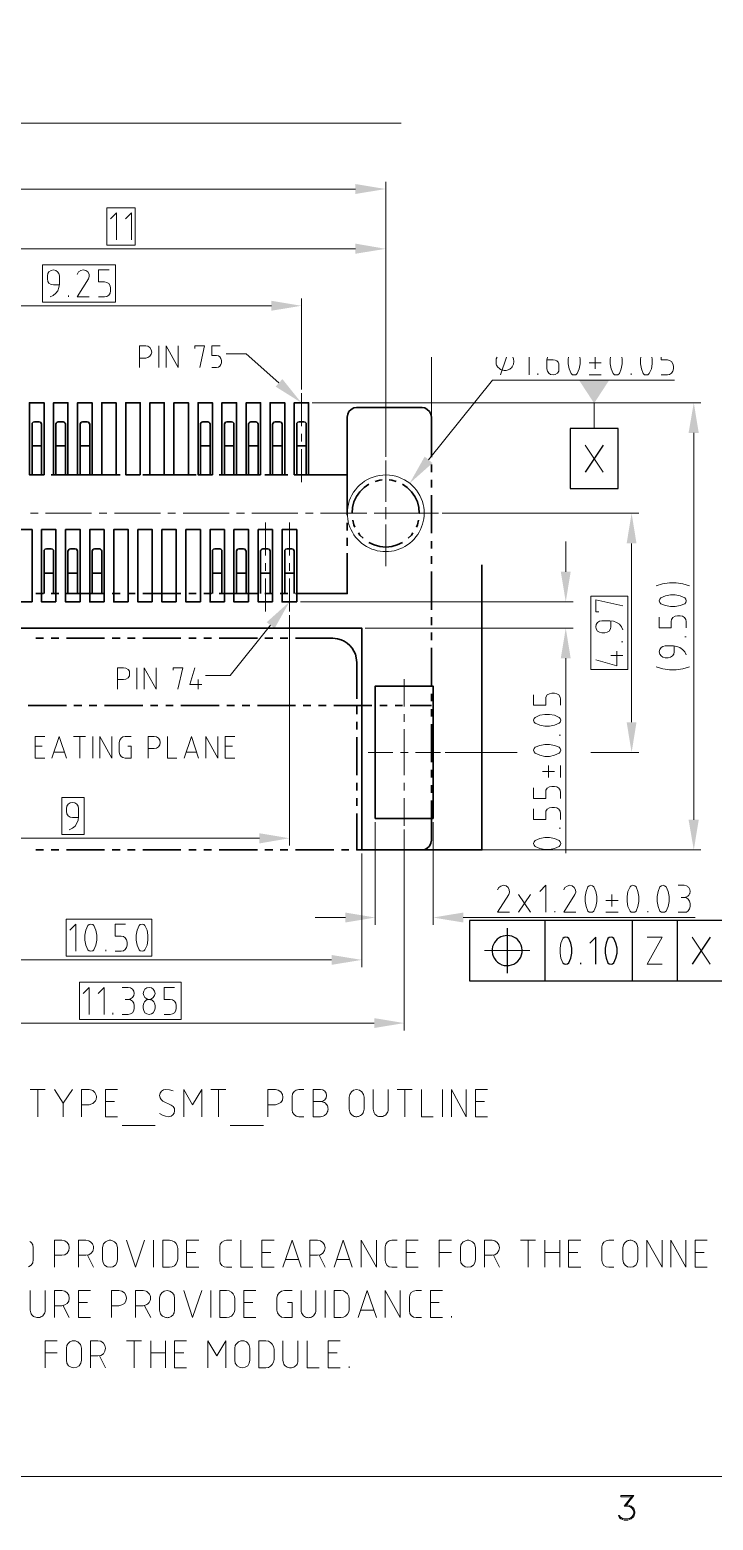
# Model space of a CAD drawing. Header units: inches. Extents: x 0 to 139, y 0 to 117.
# Drawn here: x 27.34 to 41.54, y 0.84 to 31.83 of the extents above; entities that cross this region are included whole.
import ezdxf

# ---------------------------------------------------------------- set-up
doc = ezdxf.new("R2010")
doc.units = ezdxf.units.IN
doc.header["$MEASUREMENT"] = 0
for name, color, linetype, lineweight in [('Color-7-Line_Weight-20', 7, 'Continuous', 20), ('Color-7-Line_Weight-25', 7, 'Continuous', 25), ('Color-7-Line_Weight-30', 7, 'Continuous', 30)]:
    doc.layers.add(name, color=color, linetype=linetype, lineweight=lineweight)

msp = doc.modelspace()

# ---------------------------------------------------------------- hatches: boundary and pattern name
at = {"layer": 'Color-7-Line_Weight-20'}
for points in [[(34.106, 28.624), (34.106, 28.418), (34.733, 28.521)], [(34.106, 27.385), (34.106, 27.175), (34.733, 27.277)], [(32.36, 26.196), (32.36, 25.99), (32.981, 26.093)], [(32.587, 24.568), (32.981, 24.076), (32.446, 24.412)], [(39.378, 24.547), (39.064, 24.066), (38.75, 24.547)], [(41.027, 23.449), (41.238, 23.449), (41.135, 24.076)], [(35.544, 22.957), (35.706, 22.822), (35.231, 22.4)], [(39.74, 21.151), (39.945, 21.151), (39.843, 21.779)], [(38.372, 20.562), (38.577, 20.562), (38.475, 19.935)], [(32.262, 19.513), (32.733, 19.935), (32.425, 19.383)], [(38.372, 18.762), (38.577, 18.762), (38.475, 19.389)], [(39.74, 17.432), (39.945, 17.432), (39.843, 16.804)], [(41.027, 15.404), (41.238, 15.404), (41.135, 14.777)], [(32.111, 15.123), (32.111, 14.912), (32.733, 15.02)], [(33.895, 13.474), (33.895, 13.268), (34.517, 13.371)], [(36.344, 13.474), (36.344, 13.268), (35.717, 13.371)], [(33.609, 12.592), (33.609, 12.387), (34.236, 12.49)], [(34.495, 11.279), (34.495, 11.073), (35.117, 11.176)]]:
    msp.add_hatch(color=256, dxfattribs=at).paths.add_polyline_path(points)

# ---------------------------------------------------------------- linework, layer by layer
at = {"layer": 'Color-7-Line_Weight-20', "linetype": 'Continuous'}
for p, q in [((12.409, 29.889), (35.058, 29.889)), ((13.36, 28.521), (34.106, 28.521)), ((24.358, 27.277), (34.106, 27.277)), ((24.358, 26.093), (32.36, 26.093)), ((28.142, 26.277), (28.142, 26.309)), ((32.981, 24.352), (32.981, 26.245)), ((30.019, 24.806), (30.019, 25.261)), ((35.685, 23.649), (35.685, 25.022)), ((37.118, 24.655), (37.241, 25.022)), ((37.712, 24.655), (37.712, 25.022)), ((38.961, 24.904), (39.21, 24.904)), ((39.086, 24.779), (39.086, 25.022)), ((37.896, 24.655), (37.896, 24.687)), ((38.961, 24.655), (39.21, 24.655)), ((39.837, 24.655), (39.837, 24.687)), ((32.981, 24.276), (32.981, 23.59)), ((33.209, 24.076), (41.281, 24.076)), ((39.064, 24.066), (39.064, 23.541)), ((32.981, 23.433), (32.981, 23.271)), ((41.135, 15.404), (41.135, 23.449)), ((32.981, 23.114), (32.981, 22.427)), ((38.875, 23.195), (39.253, 22.633)), ((34.733, 22.876), (34.733, 22.016)), ((27.353, 21.779), (27.51, 21.779)), ((27.667, 21.779), (28.624, 21.779)), ((28.78, 21.779), (28.937, 21.779)), ((29.099, 21.779), (30.051, 21.779)), ((30.208, 21.779), (30.365, 21.779)), ((30.527, 21.779), (31.478, 21.779)), ((31.635, 21.779), (31.797, 21.779)), ((31.954, 21.779), (32.906, 21.779)), ((33.068, 21.779), (33.225, 21.779)), ((33.382, 21.779), (34.339, 21.779)), ((34.495, 21.779), (34.652, 21.779)), ((34.609, 21.779), (34.858, 21.779)), ((34.733, 21.654), (34.733, 21.903)), ((34.733, 21.854), (34.733, 21.697)), ((34.814, 21.779), (35.831, 21.779)), ((35.907, 21.779), (39.994, 21.779)), ((32.235, 21.589), (32.235, 20.897)), ((32.733, 21.589), (32.733, 20.897)), ((34.733, 21.541), (34.733, 20.676)), ((38.475, 20.562), (38.475, 21.189)), ((39.843, 21.151), (39.843, 17.432)), ((32.235, 20.74), (32.235, 20.584)), ((32.733, 20.74), (32.733, 20.584)), ((32.235, 20.421), (32.235, 19.735)), ((32.733, 20.421), (32.733, 19.735)), ((32.96, 19.935), (38.626, 19.935)), ((32.733, 19.659), (32.733, 14.869)), ((34.306, 19.389), (38.626, 19.389)), ((39.664, 19.102), (39.632, 19.102)), ((40.978, 19.21), (40.946, 19.21)), ((38.475, 18.762), (38.475, 14.712)), ((39.41, 18.821), (39.664, 18.821)), ((29.564, 18.118), (29.564, 18.567)), ((30.84, 18.318), (30.84, 18.118)), ((35.117, 18.329), (35.117, 17.761)), ((35.117, 17.599), (35.117, 17.442)), ((28.25, 17.134), (28.499, 17.134)), ((28.375, 16.685), (28.375, 17.134)), ((28.645, 16.685), (28.645, 17.134)), ((35.117, 17.286), (35.117, 16.329)), ((38.367, 17.161), (38.34, 17.161)), ((27.596, 16.934), (27.45, 16.934)), ((28.056, 16.81), (27.84, 16.81)), ((30.802, 16.81), (30.592, 16.81)), ((31.549, 16.934), (31.397, 16.934)), ((34.371, 16.804), (34.879, 16.804)), ((35.041, 16.804), (35.198, 16.804)), ((35.355, 16.804), (35.869, 16.804)), ((35.966, 16.804), (37.464, 16.804)), ((38.994, 16.804), (39.994, 16.804)), ((38.118, 16.285), (38.118, 16.534)), ((38.367, 16.285), (38.367, 16.534)), ((35.117, 16.172), (35.117, 16.015)), ((38.242, 16.41), (37.994, 16.41)), ((35.117, 15.853), (35.117, 15.28)), ((34.517, 15.355), (34.517, 13.22)), ((35.117, 15.204), (35.117, 11.024)), ((35.717, 15.355), (35.717, 13.22)), ((38.367, 15.226), (38.34, 15.226)), ((24.358, 15.02), (32.111, 15.02)), ((34.236, 14.701), (34.236, 12.338)), ((35.56, 14.777), (41.281, 14.777)), ((37.496, 13.479), (37.745, 13.852)), ((37.496, 13.852), (37.745, 13.479)), ((39.307, 13.728), (39.562, 13.728)), ((39.432, 13.603), (39.432, 13.852)), ((33.895, 13.371), (33.268, 13.371)), ((36.344, 13.371), (41.162, 13.371)), ((38.248, 13.479), (38.248, 13.506)), ((39.307, 13.479), (39.562, 13.479)), ((40.183, 13.479), (40.183, 13.506)), ((41.102, 12.965), (41.476, 12.403)), ((24.358, 12.49), (33.609, 12.49)), ((28.921, 12.668), (28.921, 12.701)), ((36.788, 12.684), (37.729, 12.684)), ((24.358, 11.176), (34.495, 11.176)), ((29.067, 11.354), (29.067, 11.387)), ((27.348, 9.792), (27.661, 9.792)), ((27.504, 9.229), (27.504, 9.792)), ((28.034, 9.511), (28.223, 9.792)), ((31.1, 9.792), (31.413, 9.792)), ((31.257, 9.229), (31.257, 9.792)), ((34.971, 9.792), (35.285, 9.792)), ((35.128, 9.229), (35.128, 9.792)), ((35.912, 9.229), (35.912, 9.792)), ((29.099, 9.543), (28.91, 9.543)), ((36.788, 9.543), (36.599, 9.543)), ((29.256, 9.046), (29.943, 9.046)), ((31.505, 9.046), (32.192, 9.046)), ((29.91, 6.099), (29.91, 6.661)), ((37.534, 6.661), (37.848, 6.661)), ((37.691, 6.099), (37.691, 6.661)), ((38.037, 6.099), (38.037, 6.661)), ((38.35, 6.661), (38.35, 6.099)), ((28.537, 6.348), (28.661, 6.099)), ((30.786, 6.407), (30.597, 6.407)), ((32.349, 6.407), (32.16, 6.407)), ((32.917, 6.256), (32.652, 6.256)), ((33.349, 6.348), (33.473, 6.099)), ((33.982, 6.256), (33.717, 6.256)), ((35.35, 6.407), (35.16, 6.407)), ((35.847, 6.407), (36.101, 6.407)), ((36.972, 6.348), (37.096, 6.099)), ((38.037, 6.407), (38.35, 6.407)), ((38.723, 6.407), (38.534, 6.407)), ((41.351, 6.407), (41.162, 6.407)), ((31.1, 5.05), (31.1, 5.612)), ((33.473, 5.05), (33.473, 5.612)), ((28.034, 5.299), (28.159, 5.05)), ((28.537, 5.364), (28.348, 5.364)), ((29.721, 5.299), (29.851, 5.05)), ((31.976, 5.364), (31.787, 5.364)), ((35.847, 5.364), (35.663, 5.364)), ((34.479, 5.207), (34.214, 5.207)), ((36.101, 5.05), (36.101, 5.082)), ((29.348, 4.569), (29.662, 4.569)), ((29.505, 4.006), (29.505, 4.569)), ((29.851, 4.006), (29.851, 4.569)), ((30.159, 4.569), (30.159, 4.006)), ((27.661, 4.32), (27.91, 4.32)), ((28.786, 4.255), (28.91, 4.006)), ((29.851, 4.32), (30.159, 4.32)), ((30.538, 4.32), (30.348, 4.32)), ((33.722, 4.32), (33.538, 4.32)), ((33.976, 4.006), (33.976, 4.033)), ((39.67, 0.865), (39.594, 0.914))]:
    msp.add_line(p, q, dxfattribs=at)
for points in [[(1.622, 1.746), (103.124, 1.746), (103.124, 72.5), (1.622, 72.5)], [(28.937, 27.353), (29.526, 27.353), (29.526, 28.132), (28.937, 28.132)], [(27.602, 26.169), (29.116, 26.169), (29.116, 26.942), (27.602, 26.942)], [(38.994, 18.529), (39.767, 18.529), (39.767, 20.054), (38.994, 20.054)], [(40.416, 19.956), (40.427, 19.924), (40.448, 19.897), (40.546, 19.859), (40.648, 19.838), (40.751, 19.838), (40.854, 19.859), (40.946, 19.897), (40.973, 19.924), (40.978, 19.956), (40.973, 19.994), (40.946, 20.021), (40.854, 20.059), (40.751, 20.081), (40.648, 20.081), (40.546, 20.059), (40.448, 20.021), (40.427, 19.994)], [(37.804, 17.475), (37.815, 17.437), (37.837, 17.41), (37.934, 17.372), (38.037, 17.35), (38.14, 17.35), (38.242, 17.372), (38.34, 17.41), (38.361, 17.437), (38.372, 17.475), (38.361, 17.507), (38.34, 17.534), (38.242, 17.577), (38.14, 17.594), (38.037, 17.594), (37.934, 17.577), (37.837, 17.534), (37.815, 17.507)], [(37.804, 16.848), (37.815, 16.815), (37.837, 16.788), (37.934, 16.745), (38.037, 16.723), (38.14, 16.723), (38.242, 16.745), (38.34, 16.788), (38.361, 16.815), (38.372, 16.848), (38.361, 16.885), (38.34, 16.912), (38.242, 16.95), (38.14, 16.972), (38.037, 16.972), (37.934, 16.95), (37.837, 16.912), (37.815, 16.885)], [(28.002, 15.096), (28.467, 15.096), (28.467, 15.869), (28.002, 15.869)], [(37.804, 14.912), (37.815, 14.874), (37.837, 14.847), (37.934, 14.809), (38.037, 14.788), (38.14, 14.788), (38.242, 14.809), (38.34, 14.847), (38.361, 14.874), (38.372, 14.912), (38.361, 14.944), (38.34, 14.971), (38.242, 15.015), (38.14, 15.036), (38.037, 15.036), (37.934, 15.015), (37.837, 14.971), (37.815, 14.944)], [(38.875, 13.809), (38.875, 13.706), (38.896, 13.603), (38.934, 13.506), (38.961, 13.485), (38.999, 13.479), (39.032, 13.485), (39.059, 13.506), (39.102, 13.603), (39.118, 13.706), (39.118, 13.809), (39.102, 13.912), (39.059, 14.009), (39.032, 14.031), (38.999, 14.041), (38.961, 14.031), (38.934, 14.009), (38.896, 13.912)], [(39.751, 13.809), (39.751, 13.706), (39.767, 13.603), (39.81, 13.506), (39.837, 13.485), (39.87, 13.479), (39.908, 13.485), (39.935, 13.506), (39.972, 13.603), (39.994, 13.706), (39.994, 13.809), (39.972, 13.912), (39.935, 14.009), (39.908, 14.031), (39.87, 14.041), (39.837, 14.031), (39.81, 14.009), (39.767, 13.912)], [(40.373, 13.809), (40.373, 13.706), (40.394, 13.603), (40.432, 13.506), (40.464, 13.485), (40.497, 13.479), (40.529, 13.485), (40.562, 13.506), (40.6, 13.603), (40.621, 13.706), (40.621, 13.809), (40.6, 13.912), (40.562, 14.009), (40.529, 14.031), (40.497, 14.041), (40.464, 14.031), (40.432, 14.009), (40.394, 13.912)], [(28.094, 12.565), (29.873, 12.565), (29.873, 13.339), (28.094, 13.339)], [(28.483, 13.003), (28.483, 12.901), (28.505, 12.798), (28.548, 12.701), (28.575, 12.679), (28.607, 12.668), (28.645, 12.679), (28.672, 12.701), (28.71, 12.798), (28.732, 12.901), (28.732, 13.003), (28.71, 13.106), (28.672, 13.203), (28.645, 13.225), (28.607, 13.236), (28.575, 13.225), (28.548, 13.203), (28.505, 13.106)], [(29.548, 13.003), (29.548, 12.901), (29.57, 12.798), (29.608, 12.701), (29.635, 12.679), (29.672, 12.668), (29.705, 12.679), (29.732, 12.701), (29.775, 12.798), (29.791, 12.901), (29.791, 13.003), (29.775, 13.106), (29.732, 13.203), (29.705, 13.225), (29.672, 13.236), (29.635, 13.225), (29.608, 13.203), (29.57, 13.106)], [(28.369, 11.252), (30.483, 11.252), (30.483, 12.025), (28.369, 12.025)], [(29.694, 11.544), (29.694, 11.484), (29.705, 11.435), (29.732, 11.392), (29.77, 11.365), (29.818, 11.354), (29.867, 11.365), (29.905, 11.392), (29.932, 11.435), (29.943, 11.484), (29.943, 11.544), (29.932, 11.592), (29.924, 11.607), (29.914, 11.619), (29.904, 11.631), (29.893, 11.641), (29.882, 11.649), (29.87, 11.656), (29.857, 11.661), (29.845, 11.665), (29.832, 11.667), (29.818, 11.668), (29.867, 11.679), (29.905, 11.706), (29.932, 11.749), (29.943, 11.792), (29.932, 11.841), (29.905, 11.884), (29.867, 11.911), (29.818, 11.917), (29.77, 11.911), (29.732, 11.884), (29.705, 11.841), (29.694, 11.792), (29.705, 11.749), (29.732, 11.706), (29.77, 11.679), (29.818, 11.668), (29.805, 11.667), (29.792, 11.665), (29.78, 11.661), (29.767, 11.656), (29.755, 11.649), (29.744, 11.641), (29.733, 11.631), (29.723, 11.619), (29.713, 11.607), (29.705, 11.592)], [(33.976, 9.635), (33.987, 9.694), (34.02, 9.748), (34.068, 9.781), (34.128, 9.792), (34.187, 9.781), (34.241, 9.748), (34.274, 9.694), (34.284, 9.635), (34.284, 9.386), (34.274, 9.327), (34.264, 9.309), (34.253, 9.292), (34.241, 9.278), (34.228, 9.265), (34.213, 9.254), (34.198, 9.245), (34.182, 9.238), (34.165, 9.233), (34.149, 9.23), (34.132, 9.229), (34.114, 9.229), (34.098, 9.232), (34.081, 9.236), (34.065, 9.243), (34.049, 9.252), (34.035, 9.262), (34.021, 9.275), (34.008, 9.29), (33.997, 9.307), (33.987, 9.327), (33.976, 9.386)], [(28.851, 6.504), (28.861, 6.564), (28.871, 6.582), (28.883, 6.598), (28.895, 6.613), (28.909, 6.625), (28.923, 6.636), (28.939, 6.644), (28.954, 6.651), (28.971, 6.656), (28.988, 6.659), (29.005, 6.66), (29.022, 6.659), (29.038, 6.656), (29.055, 6.651), (29.071, 6.644), (29.086, 6.636), (29.101, 6.625), (29.114, 6.613), (29.127, 6.598), (29.138, 6.582), (29.148, 6.564), (29.159, 6.504), (29.159, 6.256), (29.148, 6.191), (29.116, 6.142), (29.067, 6.11), (29.007, 6.099), (28.943, 6.11), (28.894, 6.142), (28.861, 6.191), (28.851, 6.256)], [(30.1, 6.099), (30.24, 6.099), (30.294, 6.104), (30.343, 6.131), (30.381, 6.169), (30.402, 6.218), (30.413, 6.266), (30.413, 6.488), (30.402, 6.542), (30.381, 6.591), (30.343, 6.629), (30.294, 6.65), (30.24, 6.661), (30.1, 6.661)], [(36.285, 6.504), (36.296, 6.564), (36.307, 6.582), (36.319, 6.598), (36.332, 6.612), (36.346, 6.624), (36.361, 6.635), (36.377, 6.643), (36.393, 6.65), (36.41, 6.655), (36.426, 6.658), (36.443, 6.659), (36.46, 6.658), (36.477, 6.655), (36.493, 6.651), (36.509, 6.644), (36.524, 6.636), (36.539, 6.625), (36.553, 6.613), (36.566, 6.598), (36.577, 6.582), (36.588, 6.564), (36.599, 6.504), (36.599, 6.256), (36.588, 6.191), (36.555, 6.142), (36.501, 6.11), (36.442, 6.099), (36.382, 6.11), (36.334, 6.142), (36.296, 6.191), (36.285, 6.256)], [(39.659, 6.504), (39.675, 6.564), (39.685, 6.583), (39.697, 6.599), (39.709, 6.614), (39.723, 6.626), (39.738, 6.637), (39.753, 6.645), (39.769, 6.652), (39.786, 6.656), (39.803, 6.658), (39.82, 6.659), (39.837, 6.658), (39.854, 6.654), (39.87, 6.649), (39.886, 6.642), (39.901, 6.634), (39.916, 6.623), (39.929, 6.611), (39.941, 6.597), (39.952, 6.581), (39.962, 6.564), (39.972, 6.504), (39.972, 6.256), (39.962, 6.191), (39.929, 6.142), (39.875, 6.11), (39.816, 6.099), (39.756, 6.11), (39.707, 6.142), (39.675, 6.191), (39.659, 6.256)], [(30.035, 5.455), (30.046, 5.515), (30.083, 5.569), (30.132, 5.601), (30.192, 5.612), (30.251, 5.601), (30.305, 5.569), (30.338, 5.515), (30.348, 5.455), (30.348, 5.207), (30.338, 5.147), (30.327, 5.129), (30.316, 5.112), (30.304, 5.098), (30.29, 5.085), (30.276, 5.074), (30.261, 5.065), (30.245, 5.058), (30.229, 5.053), (30.212, 5.05), (30.195, 5.049), (30.179, 5.05), (30.162, 5.053), (30.145, 5.057), (30.129, 5.064), (30.113, 5.073), (30.098, 5.084), (30.083, 5.097), (30.07, 5.111), (30.057, 5.128), (30.046, 5.147), (30.035, 5.207)], [(31.284, 5.05), (31.424, 5.05), (31.478, 5.061), (31.527, 5.082), (31.565, 5.12), (31.592, 5.169), (31.597, 5.223), (31.597, 5.439), (31.592, 5.493), (31.565, 5.542), (31.527, 5.58), (31.478, 5.607), (31.424, 5.612), (31.284, 5.612)], [(33.663, 5.05), (33.803, 5.05), (33.857, 5.061), (33.901, 5.082), (33.938, 5.12), (33.965, 5.169), (33.976, 5.223), (33.976, 5.439), (33.965, 5.493), (33.938, 5.542), (33.901, 5.58), (33.857, 5.607), (33.803, 5.612), (33.663, 5.612)], [(28.099, 4.412), (28.11, 4.471), (28.12, 4.49), (28.131, 4.506), (28.144, 4.521), (28.157, 4.534), (28.172, 4.545), (28.187, 4.553), (28.203, 4.56), (28.219, 4.566), (28.235, 4.569), (28.252, 4.57), (28.269, 4.569), (28.286, 4.566), (28.302, 4.561), (28.318, 4.555), (28.334, 4.546), (28.349, 4.535), (28.364, 4.522), (28.378, 4.507), (28.39, 4.49), (28.402, 4.471), (28.413, 4.412), (28.413, 4.163), (28.402, 4.104), (28.364, 4.05), (28.315, 4.017), (28.256, 4.006), (28.196, 4.017), (28.142, 4.05), (28.11, 4.104), (28.099, 4.163)], [(31.597, 4.412), (31.608, 4.471), (31.62, 4.49), (31.632, 4.507), (31.646, 4.522), (31.661, 4.535), (31.676, 4.546), (31.692, 4.555), (31.708, 4.561), (31.724, 4.566), (31.741, 4.569), (31.758, 4.57), (31.775, 4.569), (31.791, 4.566), (31.807, 4.56), (31.823, 4.553), (31.838, 4.545), (31.853, 4.534), (31.866, 4.521), (31.879, 4.506), (31.89, 4.49), (31.9, 4.471), (31.911, 4.412), (31.911, 4.163), (31.9, 4.104), (31.868, 4.05), (31.814, 4.017), (31.754, 4.006), (31.695, 4.017), (31.646, 4.05), (31.608, 4.104), (31.597, 4.163)], [(32.1, 4.006), (32.241, 4.006), (32.295, 4.012), (32.338, 4.039), (32.376, 4.077), (32.403, 4.125), (32.414, 4.179), (32.414, 4.396), (32.403, 4.45), (32.376, 4.498), (32.338, 4.536), (32.295, 4.558), (32.241, 4.569), (32.1, 4.569)]]:
    msp.add_lwpolyline(points, close=True, dxfattribs=at)
for points in [[(34.733, 27.429), (34.733, 22.952), (34.733, 28.672)], [(29.137, 27.461), (29.137, 28.023), (29.013, 27.899)], [(29.451, 27.461), (29.451, 28.023), (29.326, 27.899)], [(27.764, 26.277), (27.823, 26.304), (27.877, 26.353), (27.921, 26.407), (27.942, 26.472), (27.953, 26.542), (27.953, 26.715), (27.942, 26.764), (27.915, 26.801), (27.877, 26.829), (27.829, 26.839), (27.78, 26.829), (27.737, 26.801), (27.71, 26.764), (27.704, 26.715), (27.704, 26.65), (27.71, 26.601), (27.737, 26.564), (27.78, 26.537), (27.829, 26.526), (27.953, 26.526)], [(28.575, 26.277), (28.326, 26.277), (28.559, 26.65), (28.575, 26.699), (28.569, 26.747), (28.548, 26.796), (28.505, 26.829), (28.451, 26.839), (28.396, 26.829), (28.353, 26.796), (28.326, 26.742)], [(28.986, 26.839), (28.764, 26.839), (28.764, 26.591), (28.888, 26.591), (28.937, 26.58), (28.98, 26.553), (29.007, 26.51), (29.013, 26.461), (29.013, 26.401), (29.007, 26.353), (28.98, 26.315), (28.937, 26.288), (28.888, 26.277), (28.764, 26.277)], [(29.618, 24.806), (29.618, 25.261), (29.748, 25.261), (29.791, 25.25), (29.835, 25.223), (29.862, 25.179), (29.873, 25.131), (29.862, 25.088), (29.835, 25.044), (29.791, 25.017), (29.748, 25.006), (29.618, 25.006)], [(30.419, 25.261), (30.419, 24.806), (30.17, 25.261), (30.17, 24.806)], [(30.873, 24.806), (30.97, 25.261), (30.77, 25.261), (30.77, 25.206)], [(31.295, 25.261), (31.121, 25.261), (31.121, 25.06), (31.219, 25.06), (31.257, 25.05), (31.289, 25.028), (31.311, 24.996), (31.322, 24.958), (31.322, 24.909), (31.311, 24.871), (31.289, 24.839), (31.257, 24.817), (31.219, 24.806), (31.121, 24.806)], [(32.516, 24.493), (31.835, 25.093), (31.419, 25.093)], [(37.047, 25.022), (37.031, 24.99), (37.026, 24.936), (37.031, 24.877), (37.039, 24.857), (37.049, 24.839), (37.06, 24.822), (37.073, 24.807), (37.088, 24.793), (37.104, 24.781), (37.121, 24.771), (37.139, 24.763), (37.158, 24.756), (37.177, 24.752), (37.197, 24.749), (37.217, 24.748), (37.237, 24.75), (37.257, 24.753), (37.276, 24.759), (37.295, 24.767), (37.313, 24.777), (37.33, 24.79), (37.346, 24.805), (37.361, 24.823), (37.388, 24.877), (37.399, 24.936), (37.388, 24.99), (37.372, 25.022)], [(38.085, 24.969), (38.21, 24.969), (38.253, 24.963), (38.291, 24.947), (38.318, 24.92), (38.334, 24.882), (38.334, 24.779), (38.329, 24.731), (38.302, 24.693), (38.258, 24.666), (38.21, 24.655), (38.161, 24.666), (38.123, 24.693), (38.096, 24.731), (38.085, 24.779), (38.085, 24.969), (38.097, 25.022)], [(38.764, 25.022), (38.772, 24.985), (38.772, 24.882), (38.75, 24.779), (38.713, 24.687), (38.686, 24.66), (38.648, 24.655), (38.615, 24.66), (38.588, 24.687), (38.545, 24.779), (38.523, 24.882), (38.523, 24.985), (38.531, 25.022)], [(39.64, 25.022), (39.648, 24.985), (39.648, 24.882), (39.626, 24.779), (39.589, 24.687), (39.556, 24.66), (39.524, 24.655), (39.491, 24.66), (39.459, 24.687), (39.421, 24.779), (39.399, 24.882), (39.399, 24.985), (39.407, 25.022)], [(40.264, 25.022), (40.27, 24.985), (40.27, 24.882), (40.254, 24.779), (40.21, 24.687), (40.183, 24.66), (40.151, 24.655), (40.113, 24.66), (40.086, 24.687), (40.048, 24.779), (40.026, 24.882), (40.026, 24.985), (40.034, 25.022)], [(40.459, 25.022), (40.459, 24.969), (40.589, 24.969), (40.632, 24.958), (40.675, 24.931), (40.702, 24.887), (40.713, 24.839), (40.713, 24.779), (40.702, 24.731), (40.675, 24.693), (40.632, 24.666), (40.589, 24.655), (40.459, 24.655)], [(40.735, 24.547), (36.95, 24.547), (35.625, 22.892)], [(41.043, 20.27), (40.908, 20.313), (40.767, 20.33), (40.627, 20.33), (40.486, 20.313), (40.356, 20.27)], [(39.161, 19.729), (39.097, 19.729), (39.097, 19.978), (39.664, 19.854)], [(39.664, 19.351), (39.632, 19.416), (39.589, 19.47), (39.529, 19.508), (39.464, 19.535), (39.394, 19.54), (39.226, 19.54), (39.178, 19.535), (39.134, 19.508), (39.107, 19.464), (39.097, 19.416), (39.107, 19.373), (39.134, 19.329), (39.178, 19.302), (39.226, 19.291), (39.286, 19.291), (39.334, 19.302), (39.378, 19.329), (39.405, 19.373), (39.41, 19.416), (39.41, 19.54)], [(40.978, 19.394), (40.978, 19.524), (40.967, 19.567), (40.94, 19.61), (40.902, 19.637), (40.854, 19.648), (40.794, 19.648), (40.746, 19.637), (40.702, 19.61), (40.675, 19.567), (40.664, 19.524), (40.664, 19.394), (40.416, 19.394), (40.416, 19.616)], [(32.343, 19.448), (31.505, 18.405), (30.992, 18.405)], [(39.534, 18.913), (39.534, 18.605), (39.102, 18.729)], [(40.978, 18.832), (40.951, 18.897), (40.902, 18.945), (40.848, 18.989), (40.783, 19.01), (40.713, 19.021), (40.54, 19.021), (40.491, 19.01), (40.454, 18.983), (40.427, 18.945), (40.416, 18.897), (40.427, 18.848), (40.454, 18.81), (40.491, 18.783), (40.54, 18.772), (40.605, 18.772), (40.654, 18.783), (40.692, 18.81), (40.719, 18.848), (40.729, 18.897), (40.729, 19.021)], [(29.164, 18.118), (29.164, 18.567), (29.289, 18.567), (29.337, 18.556), (29.381, 18.529), (29.408, 18.491), (29.413, 18.443), (29.408, 18.394), (29.381, 18.356), (29.337, 18.329), (29.289, 18.318), (29.164, 18.318)], [(29.964, 18.567), (29.964, 18.118), (29.716, 18.567), (29.716, 18.118)], [(30.413, 18.118), (30.516, 18.567), (30.316, 18.567), (30.316, 18.518)], [(30.916, 18.215), (30.667, 18.215), (30.765, 18.567)], [(41.043, 18.583), (40.908, 18.54), (40.767, 18.524), (40.627, 18.524), (40.491, 18.54), (40.356, 18.583)], [(38.367, 17.788), (38.367, 17.913), (38.361, 17.956), (38.334, 17.999), (38.291, 18.026), (38.242, 18.037), (38.183, 18.037), (38.134, 18.026), (38.091, 17.999), (38.064, 17.956), (38.058, 17.913), (38.058, 17.788), (37.804, 17.788), (37.804, 18.005)], [(27.65, 17.134), (27.45, 17.134), (27.45, 16.685), (27.65, 16.685)], [(28.099, 16.685), (27.948, 17.134), (27.796, 16.685)], [(29.045, 17.134), (29.045, 16.685), (28.797, 17.134), (28.797, 16.685)], [(29.375, 16.934), (29.445, 16.934), (29.445, 16.685), (29.321, 16.685), (29.272, 16.696), (29.235, 16.723), (29.207, 16.761), (29.197, 16.81), (29.197, 17.01), (29.207, 17.058), (29.235, 17.102), (29.272, 17.129), (29.321, 17.134), (29.445, 17.134)], [(29.797, 16.685), (29.797, 17.134), (29.921, 17.134), (29.97, 17.129), (30.013, 17.102), (30.04, 17.058), (30.046, 17.01), (30.04, 16.961), (30.013, 16.923), (29.97, 16.896), (29.921, 16.885), (29.797, 16.885)], [(30.397, 16.685), (30.197, 16.685), (30.197, 17.134)], [(30.846, 16.685), (30.7, 17.134), (30.548, 16.685)], [(31.246, 17.134), (31.246, 16.685), (30.997, 17.134), (30.997, 16.685)], [(31.597, 17.134), (31.397, 17.134), (31.397, 16.685), (31.597, 16.685)], [(38.367, 15.847), (38.367, 15.972), (38.361, 16.02), (38.334, 16.064), (38.291, 16.091), (38.242, 16.096), (38.183, 16.096), (38.134, 16.091), (38.091, 16.064), (38.064, 16.02), (38.058, 15.972), (38.058, 15.847), (37.804, 15.847), (37.804, 16.069)], [(28.159, 15.198), (28.223, 15.231), (28.278, 15.274), (28.315, 15.334), (28.342, 15.399), (28.353, 15.463), (28.353, 15.636), (28.342, 15.685), (28.315, 15.728), (28.272, 15.755), (28.223, 15.761), (28.18, 15.755), (28.137, 15.728), (28.11, 15.685), (28.099, 15.636), (28.099, 15.577), (28.11, 15.528), (28.137, 15.485), (28.18, 15.458), (28.223, 15.453), (28.353, 15.453)], [(38.367, 15.409), (38.367, 15.534), (38.361, 15.582), (38.334, 15.626), (38.291, 15.653), (38.242, 15.658), (38.183, 15.658), (38.134, 15.653), (38.091, 15.626), (38.064, 15.582), (38.058, 15.534), (38.058, 15.409), (37.804, 15.409), (37.804, 15.631)], [(37.307, 13.479), (37.058, 13.479), (37.291, 13.847), (37.307, 13.901), (37.301, 13.95), (37.28, 13.998), (37.237, 14.031), (37.183, 14.041), (37.128, 14.025), (37.085, 13.993), (37.058, 13.944)], [(38.058, 13.479), (38.058, 14.041), (37.934, 13.912)], [(38.686, 13.479), (38.437, 13.479), (38.664, 13.847), (38.686, 13.901), (38.68, 13.95), (38.653, 13.998), (38.61, 14.031), (38.561, 14.041), (38.507, 14.025), (38.459, 13.993), (38.437, 13.944)], [(40.87, 13.787), (40.935, 13.787), (40.983, 13.798), (40.998, 13.806), (41.01, 13.816), (41.022, 13.826), (41.031, 13.837), (41.04, 13.849), (41.046, 13.861), (41.051, 13.874), (41.055, 13.887), (41.057, 13.901), (41.058, 13.914), (41.057, 13.928), (41.055, 13.941), (41.051, 13.955), (41.046, 13.968), (41.039, 13.98), (41.031, 13.992), (41.021, 14.003), (41.01, 14.013), (40.998, 14.022), (40.983, 14.031), (40.935, 14.041), (40.81, 14.041)], [(40.935, 13.787), (40.983, 13.782), (41.021, 13.755), (41.048, 13.712), (41.059, 13.663), (41.059, 13.603), (41.048, 13.555), (41.021, 13.512), (40.983, 13.485), (40.935, 13.479), (40.81, 13.479)], [(28.294, 12.668), (28.294, 13.236), (28.169, 13.106)], [(29.326, 13.236), (29.11, 13.236), (29.11, 12.982), (29.235, 12.982), (29.283, 12.976), (29.321, 12.949), (29.348, 12.906), (29.359, 12.857), (29.359, 12.798), (29.348, 12.749), (29.321, 12.706), (29.283, 12.679), (29.235, 12.668), (29.11, 12.668)], [(38.415, 12.933), (38.372, 12.836), (38.356, 12.733), (38.356, 12.63), (38.372, 12.528), (38.415, 12.43)], [(40.475, 12.403), (40.167, 12.403), (40.475, 12.965), (40.167, 12.965)], [(28.569, 11.354), (28.569, 11.917), (28.445, 11.792)], [(28.883, 11.354), (28.883, 11.917), (28.759, 11.792)], [(29.321, 11.668), (29.381, 11.668), (29.429, 11.679), (29.472, 11.706), (29.499, 11.749), (29.505, 11.792), (29.499, 11.841), (29.472, 11.884), (29.429, 11.911), (29.381, 11.917), (29.256, 11.917)], [(30.348, 11.917), (30.132, 11.917), (30.132, 11.668), (30.256, 11.668), (30.305, 11.657), (30.343, 11.63), (30.37, 11.592), (30.381, 11.544), (30.381, 11.484), (30.37, 11.435), (30.343, 11.392), (30.305, 11.365), (30.256, 11.354), (30.132, 11.354)], [(29.381, 11.668), (29.429, 11.657), (29.472, 11.63), (29.499, 11.592), (29.505, 11.544), (29.505, 11.484), (29.499, 11.435), (29.472, 11.392), (29.429, 11.365), (29.381, 11.354), (29.256, 11.354)], [(28.034, 9.229), (28.034, 9.511), (27.85, 9.792)], [(28.413, 9.229), (28.413, 9.792), (28.569, 9.792), (28.629, 9.781), (28.646, 9.771), (28.662, 9.76), (28.676, 9.748), (28.688, 9.735), (28.699, 9.72), (28.707, 9.705), (28.714, 9.689), (28.719, 9.673), (28.723, 9.656), (28.724, 9.639), (28.724, 9.622), (28.721, 9.605), (28.717, 9.589), (28.71, 9.573), (28.702, 9.557), (28.691, 9.542), (28.679, 9.529), (28.664, 9.516), (28.648, 9.504), (28.629, 9.494), (28.569, 9.478), (28.413, 9.478)], [(29.159, 9.792), (28.91, 9.792), (28.91, 9.229), (29.159, 9.229)], [(30.316, 9.765), (30.24, 9.786), (30.159, 9.792), (30.116, 9.786), (30.073, 9.759), (30.046, 9.721), (30.035, 9.673), (30.046, 9.624), (30.067, 9.586), (30.105, 9.554), (30.278, 9.467), (30.316, 9.44), (30.343, 9.397), (30.348, 9.348), (30.338, 9.305), (30.31, 9.267), (30.273, 9.24), (30.224, 9.229), (30.159, 9.24), (30.094, 9.262), (30.035, 9.294)], [(30.911, 9.229), (30.911, 9.792), (30.721, 9.478), (30.538, 9.792), (30.538, 9.229)], [(32.284, 9.229), (32.284, 9.792), (32.441, 9.792), (32.5, 9.781), (32.554, 9.748), (32.587, 9.694), (32.598, 9.635), (32.587, 9.575), (32.554, 9.527), (32.5, 9.494), (32.441, 9.478), (32.284, 9.478)], [(33.036, 9.229), (32.927, 9.229), (32.873, 9.24), (32.83, 9.273), (32.798, 9.316), (32.787, 9.37), (32.787, 9.651), (32.798, 9.705), (32.83, 9.754), (32.873, 9.781), (32.927, 9.792), (33.036, 9.792)], [(33.225, 9.543), (33.382, 9.543), (33.43, 9.554), (33.468, 9.581), (33.495, 9.619), (33.506, 9.667), (33.495, 9.716), (33.468, 9.759), (33.43, 9.786), (33.382, 9.792), (33.225, 9.792), (33.225, 9.229), (33.382, 9.229), (33.41, 9.233), (33.436, 9.241), (33.459, 9.251), (33.479, 9.265), (33.496, 9.282), (33.51, 9.3), (33.52, 9.32), (33.528, 9.342), (33.533, 9.364), (33.535, 9.387), (33.533, 9.41), (33.529, 9.432), (33.522, 9.453), (33.511, 9.474), (33.497, 9.492), (33.48, 9.508), (33.46, 9.522), (33.437, 9.532), (33.411, 9.54), (33.382, 9.543)], [(34.787, 9.792), (34.787, 9.386), (34.783, 9.357), (34.775, 9.331), (34.764, 9.307), (34.751, 9.287), (34.734, 9.27), (34.716, 9.255), (34.696, 9.244), (34.674, 9.236), (34.652, 9.231), (34.63, 9.23), (34.607, 9.231), (34.585, 9.235), (34.564, 9.243), (34.544, 9.254), (34.526, 9.268), (34.509, 9.285), (34.496, 9.306), (34.485, 9.329), (34.477, 9.356), (34.474, 9.386), (34.474, 9.792)], [(35.723, 9.229), (35.474, 9.229), (35.474, 9.792)], [(36.409, 9.792), (36.409, 9.229), (36.101, 9.792), (36.101, 9.229)], [(36.847, 9.792), (36.599, 9.792), (36.599, 9.229), (36.847, 9.229)], [(27.336, 6.635), (27.351, 6.624), (27.365, 6.612), (27.379, 6.598), (27.391, 6.582), (27.402, 6.564), (27.412, 6.504), (27.412, 6.256), (27.402, 6.191), (27.364, 6.142), (27.315, 6.11)], [(27.85, 6.099), (27.85, 6.661), (28.007, 6.661), (28.067, 6.645), (28.115, 6.613), (28.148, 6.564), (28.159, 6.504), (28.148, 6.445), (28.115, 6.391), (28.067, 6.358), (28.007, 6.348), (27.85, 6.348)], [(28.348, 6.099), (28.348, 6.661), (28.505, 6.661), (28.564, 6.645), (28.583, 6.635), (28.601, 6.624), (28.615, 6.611), (28.628, 6.597), (28.639, 6.583), (28.648, 6.567), (28.654, 6.551), (28.659, 6.534), (28.662, 6.518), (28.662, 6.501), (28.661, 6.484), (28.658, 6.467), (28.652, 6.45), (28.645, 6.434), (28.636, 6.419), (28.626, 6.405), (28.613, 6.391), (28.598, 6.379), (28.582, 6.368), (28.564, 6.358), (28.505, 6.348), (28.348, 6.348)], [(29.721, 6.661), (29.537, 6.099), (29.348, 6.661)], [(30.851, 6.661), (30.597, 6.661), (30.597, 6.099), (30.851, 6.099)], [(31.538, 6.099), (31.424, 6.099), (31.376, 6.11), (31.327, 6.137), (31.295, 6.185), (31.284, 6.239), (31.284, 6.521), (31.295, 6.575), (31.327, 6.618), (31.376, 6.65), (31.424, 6.661), (31.538, 6.661)], [(31.976, 6.099), (31.722, 6.099), (31.722, 6.661)], [(32.414, 6.661), (32.16, 6.661), (32.16, 6.099), (32.414, 6.099)], [(32.976, 6.099), (32.787, 6.661), (32.598, 6.099)], [(33.16, 6.099), (33.16, 6.661), (33.317, 6.661), (33.376, 6.645), (33.43, 6.613), (33.463, 6.564), (33.473, 6.504), (33.463, 6.445), (33.43, 6.391), (33.376, 6.358), (33.317, 6.348), (33.16, 6.348)], [(34.036, 6.099), (33.847, 6.661), (33.663, 6.099)], [(34.539, 6.661), (34.539, 6.099), (34.225, 6.661), (34.225, 6.099)], [(34.971, 6.099), (34.863, 6.099), (34.809, 6.11), (34.766, 6.137), (34.733, 6.185), (34.722, 6.239), (34.722, 6.521), (34.733, 6.575), (34.766, 6.618), (34.809, 6.65), (34.863, 6.661), (34.971, 6.661)], [(35.409, 6.661), (35.16, 6.661), (35.16, 6.099), (35.409, 6.099)], [(36.101, 6.661), (35.847, 6.661), (35.847, 6.099)], [(36.788, 6.099), (36.788, 6.661), (36.945, 6.661), (37.004, 6.645), (37.053, 6.613), (37.085, 6.564), (37.096, 6.504), (37.085, 6.445), (37.053, 6.391), (37.004, 6.358), (36.945, 6.348), (36.788, 6.348)], [(38.788, 6.661), (38.534, 6.661), (38.534, 6.099), (38.788, 6.099)], [(39.475, 6.099), (39.367, 6.099), (39.313, 6.11), (39.264, 6.137), (39.237, 6.185), (39.226, 6.239), (39.226, 6.521), (39.237, 6.575), (39.264, 6.618), (39.313, 6.65), (39.367, 6.661), (39.475, 6.661)], [(40.475, 6.661), (40.475, 6.099), (40.162, 6.661), (40.162, 6.099)], [(40.973, 6.661), (40.973, 6.099), (40.659, 6.661), (40.659, 6.099)], [(41.411, 6.661), (41.162, 6.661), (41.162, 6.099), (41.411, 6.099)], [(27.661, 5.612), (27.661, 5.207), (27.657, 5.177), (27.65, 5.15), (27.639, 5.126), (27.625, 5.106), (27.609, 5.088), (27.591, 5.074), (27.571, 5.064), (27.55, 5.056), (27.528, 5.052), (27.505, 5.05), (27.483, 5.052), (27.461, 5.057), (27.439, 5.065), (27.419, 5.076), (27.401, 5.09), (27.384, 5.107), (27.37, 5.128), (27.359, 5.151), (27.352, 5.177), (27.348, 5.207), (27.348, 5.612)], [(27.85, 5.05), (27.85, 5.612), (28.007, 5.612), (28.067, 5.601), (28.115, 5.569), (28.148, 5.515), (28.159, 5.455), (28.148, 5.396), (28.115, 5.347), (28.067, 5.315), (28.007, 5.299), (27.85, 5.299)], [(28.597, 5.612), (28.348, 5.612), (28.348, 5.05), (28.597, 5.05)], [(29.034, 5.05), (29.034, 5.612), (29.191, 5.612), (29.251, 5.601), (29.305, 5.569), (29.337, 5.515), (29.348, 5.455), (29.337, 5.396), (29.305, 5.347), (29.251, 5.315), (29.191, 5.299), (29.034, 5.299)], [(29.537, 5.05), (29.537, 5.612), (29.694, 5.612), (29.754, 5.601), (29.771, 5.592), (29.787, 5.581), (29.801, 5.569), (29.813, 5.555), (29.823, 5.541), (29.832, 5.526), (29.839, 5.51), (29.844, 5.493), (29.847, 5.477), (29.849, 5.46), (29.848, 5.443), (29.846, 5.426), (29.841, 5.409), (29.835, 5.393), (29.826, 5.378), (29.816, 5.363), (29.804, 5.349), (29.789, 5.336), (29.772, 5.325), (29.754, 5.315), (29.694, 5.299), (29.537, 5.299)], [(30.911, 5.612), (30.721, 5.05), (30.538, 5.612)], [(32.035, 5.612), (31.787, 5.612), (31.787, 5.05), (32.035, 5.05)], [(32.695, 5.364), (32.787, 5.364), (32.787, 5.05), (32.63, 5.05), (32.571, 5.061), (32.522, 5.099), (32.484, 5.147), (32.473, 5.207), (32.473, 5.455), (32.484, 5.515), (32.522, 5.569), (32.571, 5.601), (32.63, 5.612), (32.787, 5.612)], [(33.284, 5.612), (33.284, 5.207), (33.281, 5.177), (33.273, 5.15), (33.263, 5.126), (33.249, 5.106), (33.233, 5.088), (33.215, 5.074), (33.195, 5.063), (33.174, 5.055), (33.152, 5.051), (33.13, 5.049), (33.108, 5.051), (33.086, 5.055), (33.065, 5.063), (33.045, 5.074), (33.027, 5.089), (33.011, 5.106), (32.998, 5.126), (32.987, 5.15), (32.98, 5.177), (32.976, 5.207), (32.976, 5.612)], [(34.539, 5.05), (34.349, 5.612), (34.16, 5.05)], [(35.036, 5.612), (35.036, 5.05), (34.722, 5.612), (34.722, 5.05)], [(35.474, 5.05), (35.366, 5.05), (35.312, 5.061), (35.263, 5.093), (35.236, 5.136), (35.225, 5.191), (35.225, 5.472), (35.236, 5.526), (35.263, 5.574), (35.312, 5.601), (35.366, 5.612), (35.474, 5.612)], [(35.912, 5.612), (35.663, 5.612), (35.663, 5.05), (35.912, 5.05)], [(27.91, 4.569), (27.661, 4.569), (27.661, 4.006)], [(28.597, 4.006), (28.597, 4.569), (28.753, 4.569), (28.813, 4.558), (28.867, 4.52), (28.899, 4.471), (28.91, 4.412), (28.899, 4.352), (28.867, 4.298), (28.813, 4.266), (28.753, 4.255), (28.597, 4.255)], [(30.597, 4.569), (30.348, 4.569), (30.348, 4.006), (30.597, 4.006)], [(31.413, 4.006), (31.413, 4.569), (31.224, 4.255), (31.035, 4.569), (31.035, 4.006)], [(32.911, 4.569), (32.911, 4.163), (32.908, 4.133), (32.902, 4.106), (32.891, 4.082), (32.878, 4.062), (32.861, 4.045), (32.843, 4.031), (32.822, 4.02), (32.801, 4.012), (32.778, 4.008), (32.755, 4.006), (32.732, 4.008), (32.709, 4.013), (32.687, 4.021), (32.667, 4.032), (32.648, 4.047), (32.632, 4.064), (32.618, 4.084), (32.607, 4.108), (32.6, 4.134), (32.598, 4.163), (32.598, 4.569)], [(33.349, 4.006), (33.1, 4.006), (33.1, 4.569)], [(33.787, 4.569), (33.538, 4.569), (33.538, 4.006), (33.787, 4.006)], [(39.864, 1.325), (39.621, 1.325), (39.621, 1.352), (39.886, 1.352), (39.718, 1.13)], [(39.886, 1.033), (39.837, 1.108), (39.767, 1.13), (39.691, 1.13), (39.864, 1.352)], [(39.718, 1.157), (39.767, 1.157), (39.837, 1.13), (39.886, 1.081), (39.913, 1.011), (39.913, 0.984), (39.886, 0.914), (39.837, 0.865), (39.767, 0.838), (39.691, 0.838), (39.621, 0.865), (39.594, 0.887), (39.572, 0.935), (39.594, 0.935), (39.621, 0.887), (39.691, 0.865), (39.767, 0.865), (39.837, 0.887), (39.886, 0.962)], [(39.789, 0.865), (39.864, 0.914), (39.886, 0.984), (39.886, 1.011), (39.864, 1.081), (39.789, 1.13)]]:
    msp.add_lwpolyline(points, dxfattribs=at)
for centre, radius, start, end in [((34.734, 21.774), 0.801, 18.007, 170.7599), ((34.734, 21.779), 0.799, 171.1186, 17.6484)]:
    msp.add_arc(centre, radius, start, end, dxfattribs=at)
at = {"layer": 'Color-7-Line_Weight-25', "linetype": 'Continuous'}
for p, q in [((39.253, 23.195), (38.875, 22.633)), ((37.258, 13.149), (37.258, 12.214)), ((38.037, 13.306), (38.037, 12.057)), ((39.853, 13.306), (39.853, 12.057)), ((40.789, 13.306), (40.789, 12.057)), ((41.476, 12.965), (41.102, 12.403)), ((38.788, 12.403), (38.788, 12.43))]:
    msp.add_line(p, q, dxfattribs=at)
for points in [[(38.567, 22.292), (39.562, 22.292), (39.562, 23.541), (38.567, 23.541)], [(36.474, 12.057), (43.79, 12.057), (43.79, 13.306), (36.474, 13.306)], [(39.291, 12.733), (39.291, 12.63), (39.313, 12.528), (39.351, 12.43), (39.378, 12.409), (39.416, 12.403), (39.448, 12.409), (39.475, 12.43), (39.518, 12.528), (39.54, 12.63), (39.54, 12.733), (39.518, 12.836), (39.475, 12.933), (39.448, 12.955), (39.416, 12.965), (39.378, 12.955), (39.351, 12.933), (39.313, 12.836)]]:
    msp.add_lwpolyline(points, close=True, dxfattribs=at)
for points in [[(38.415, 12.43), (38.442, 12.409), (38.475, 12.403), (38.513, 12.409), (38.54, 12.43), (38.577, 12.528), (38.599, 12.63), (38.599, 12.733), (38.577, 12.836), (38.54, 12.933), (38.513, 12.955), (38.475, 12.965), (38.442, 12.955), (38.415, 12.933)], [(39.102, 12.403), (39.102, 12.965), (38.978, 12.841)]]:
    msp.add_lwpolyline(points, dxfattribs=at)
for centre, radius, start, end in [((37.258, 12.684), 0.313, 164.9493, 30.0983), ((37.258, 12.681), 0.314, 30.6986, 164.349)]:
    msp.add_arc(centre, radius, start, end, dxfattribs=at)
at = {"layer": 'Color-7-Line_Weight-30', "linetype": 'Continuous'}
for p, q in [((27.585, 23.179), (27.385, 23.179)), ((28.083, 23.179), (27.883, 23.179)), ((28.586, 23.179), (28.386, 23.179)), ((31.084, 23.179), (30.884, 23.179)), ((31.581, 23.179), (31.381, 23.179)), ((32.084, 23.179), (31.884, 23.179)), ((32.581, 23.179), (32.381, 23.179)), ((33.084, 23.179), (32.884, 23.179)), ((35.685, 22.79), (35.685, 22.633)), ((27.623, 22.579), (27.467, 22.579)), ((27.942, 22.579), (27.78, 22.579)), ((28.894, 22.579), (28.099, 22.579)), ((29.213, 22.579), (29.051, 22.579)), ((29.526, 22.579), (29.37, 22.579)), ((30.478, 22.579), (29.689, 22.579)), ((30.797, 22.579), (30.64, 22.579)), ((31.116, 22.579), (30.954, 22.579)), ((32.068, 22.579), (31.273, 22.579)), ((32.387, 22.579), (32.224, 22.579)), ((32.7, 22.579), (32.543, 22.579)), ((33.933, 21.741), (33.933, 22.579)), ((35.685, 22.471), (35.685, 22.314)), ((35.685, 22.157), (35.685, 21.362)), ((33.933, 21.422), (33.933, 21.579)), ((33.933, 21.103), (33.933, 21.265)), ((35.685, 21.2), (35.685, 21.043)), ((35.685, 20.886), (35.685, 20.724)), ((27.634, 20.535), (27.834, 20.535)), ((28.132, 20.535), (28.332, 20.535)), ((28.634, 20.535), (28.834, 20.535)), ((31.132, 20.535), (31.332, 20.535)), ((31.635, 20.535), (31.835, 20.535)), ((32.133, 20.535), (32.333, 20.535)), ((32.635, 20.535), (32.835, 20.535)), ((35.685, 20.567), (35.685, 19.773)), ((27.467, 20.108), (27.623, 20.108)), ((27.78, 20.108), (27.942, 20.108)), ((28.099, 20.108), (28.894, 20.108)), ((29.051, 20.108), (29.213, 20.108)), ((29.37, 20.108), (29.526, 20.108)), ((29.689, 20.108), (30.478, 20.108)), ((30.64, 20.108), (30.797, 20.108)), ((30.954, 20.108), (31.116, 20.108)), ((31.273, 20.108), (32.068, 20.108)), ((32.224, 20.108), (32.387, 20.108)), ((32.543, 20.108), (32.7, 20.108)), ((35.685, 19.616), (35.685, 19.454)), ((35.685, 19.297), (35.685, 19.14)), ((27.467, 19.178), (27.623, 19.178)), ((27.78, 19.178), (27.942, 19.178)), ((28.099, 19.178), (28.894, 19.178)), ((29.051, 19.178), (29.213, 19.178)), ((29.37, 19.178), (29.526, 19.178)), ((29.689, 19.178), (30.478, 19.178)), ((30.64, 19.178), (30.797, 19.178)), ((30.954, 19.178), (31.116, 19.178)), ((31.273, 19.178), (32.068, 19.178)), ((32.224, 19.178), (32.387, 19.178)), ((32.543, 19.178), (32.7, 19.178)), ((35.685, 18.978), (35.685, 18.188)), ((35.685, 18.026), (35.685, 17.869)), ((27.304, 17.778), (28.099, 17.778)), ((28.256, 17.778), (28.418, 17.778)), ((28.575, 17.778), (28.732, 17.778)), ((28.894, 17.778), (29.689, 17.778)), ((29.845, 17.778), (30.002, 17.778)), ((30.164, 17.778), (30.321, 17.778)), ((30.478, 17.778), (31.273, 17.778)), ((31.435, 17.778), (31.592, 17.778)), ((31.749, 17.778), (31.911, 17.778)), ((32.068, 17.778), (32.862, 17.778)), ((33.019, 17.778), (33.181, 17.778)), ((33.338, 17.778), (33.495, 17.778)), ((33.657, 17.778), (34.447, 17.778)), ((34.133, 17.756), (34.133, 17.599)), ((34.609, 17.778), (34.766, 17.778)), ((34.928, 17.778), (35.085, 17.778)), ((35.241, 17.778), (35.685, 17.778)), ((35.685, 17.707), (35.685, 17.55)), ((34.133, 17.442), (34.133, 17.28)), ((35.685, 17.394), (35.685, 16.599)), ((34.133, 17.123), (34.133, 16.329)), ((35.685, 16.442), (35.685, 16.28)), ((34.133, 16.172), (34.133, 16.015)), ((35.685, 16.123), (35.685, 15.961)), ((34.133, 15.853), (34.133, 15.696)), ((27.623, 14.777), (27.467, 14.777)), ((27.942, 14.777), (27.78, 14.777)), ((28.894, 14.777), (28.099, 14.777)), ((29.213, 14.777), (29.051, 14.777)), ((29.526, 14.777), (29.37, 14.777)), ((30.478, 14.777), (29.689, 14.777)), ((30.797, 14.777), (30.64, 14.777)), ((31.116, 14.777), (30.954, 14.777)), ((32.068, 14.777), (31.273, 14.777)), ((32.387, 14.777), (32.224, 14.777)), ((32.7, 14.777), (32.543, 14.777)), ((33.657, 14.777), (32.862, 14.777)), ((33.971, 14.777), (33.814, 14.777))]:
    msp.add_line(p, q, dxfattribs=at)
for points in [[(27.634, 22.579), (27.634, 24.076), (27.331, 24.076), (27.331, 22.579)], [(28.132, 22.579), (28.132, 24.076), (27.834, 24.076), (27.834, 22.579)], [(28.634, 22.579), (28.634, 24.076), (28.332, 24.076), (28.332, 22.579)], [(29.132, 22.579), (29.132, 24.076), (28.834, 24.076), (28.834, 22.579)], [(29.635, 22.579), (29.635, 24.076), (29.332, 24.076), (29.332, 22.579)], [(30.132, 22.579), (30.132, 24.076), (29.835, 24.076), (29.835, 22.579)], [(30.635, 22.579), (30.635, 24.076), (30.332, 24.076), (30.332, 22.579)], [(31.132, 22.579), (31.132, 24.076), (30.835, 24.076), (30.835, 22.579)], [(31.635, 22.579), (31.635, 24.076), (31.332, 24.076), (31.332, 22.579)], [(32.133, 22.579), (32.133, 24.076), (31.835, 24.076), (31.835, 22.579)], [(32.635, 22.579), (32.635, 24.076), (32.333, 24.076), (32.333, 22.579)], [(33.133, 22.579), (33.133, 24.076), (32.835, 24.076), (32.835, 22.579)], [(27.385, 19.935), (27.385, 21.438), (27.083, 21.438), (27.083, 19.935)], [(27.883, 19.935), (27.883, 21.438), (27.585, 21.438), (27.585, 19.935)], [(28.386, 19.935), (28.386, 21.438), (28.083, 21.438), (28.083, 19.935)], [(28.883, 19.935), (28.883, 21.438), (28.586, 21.438), (28.586, 19.935)], [(29.386, 19.935), (29.386, 21.438), (29.083, 21.438), (29.083, 19.935)], [(29.883, 19.935), (29.883, 21.438), (29.586, 21.438), (29.586, 19.935)], [(30.381, 19.935), (30.381, 21.438), (30.083, 21.438), (30.083, 19.935)], [(30.884, 19.935), (30.884, 21.438), (30.581, 21.438), (30.581, 19.935)], [(31.381, 19.935), (31.381, 21.438), (31.084, 21.438), (31.084, 19.935)], [(31.884, 19.935), (31.884, 21.438), (31.581, 21.438), (31.581, 19.935)], [(32.381, 19.935), (32.381, 21.438), (32.084, 21.438), (32.084, 19.935)], [(32.884, 19.935), (32.884, 21.438), (32.581, 21.438), (32.581, 19.935)], [(35.717, 15.431), (35.717, 18.183), (34.517, 18.183), (34.517, 15.431)]]:
    msp.add_lwpolyline(points, close=True, dxfattribs=at)
for points in [[(35.685, 22.946), (35.685, 23.779), (35.674, 23.839), (35.647, 23.893), (35.598, 23.936), (35.544, 23.968), (35.485, 23.979), (34.133, 23.979), (34.074, 23.968), (34.014, 23.936), (33.971, 23.893), (33.944, 23.839), (33.933, 23.779), (33.933, 22.579), (32.862, 22.579)], [(27.585, 22.579), (27.585, 23.628), (27.575, 23.649), (27.558, 23.671), (27.531, 23.676), (27.434, 23.676), (27.407, 23.671), (27.391, 23.649), (27.385, 23.628), (27.385, 22.579)], [(28.083, 22.579), (28.083, 23.628), (28.077, 23.649), (28.056, 23.671), (28.034, 23.676), (27.931, 23.676), (27.91, 23.671), (27.888, 23.649), (27.883, 23.628), (27.883, 22.579)], [(28.586, 22.579), (28.586, 23.628), (28.575, 23.649), (28.559, 23.671), (28.532, 23.676), (28.434, 23.676), (28.407, 23.671), (28.391, 23.649), (28.386, 23.628), (28.386, 22.579)], [(31.084, 22.579), (31.084, 23.628), (31.078, 23.649), (31.057, 23.671), (31.035, 23.676), (30.932, 23.676), (30.911, 23.671), (30.889, 23.649), (30.884, 23.628), (30.884, 22.579)], [(31.581, 22.579), (31.581, 23.628), (31.576, 23.649), (31.559, 23.671), (31.532, 23.676), (31.435, 23.676), (31.408, 23.671), (31.392, 23.649), (31.381, 23.628), (31.381, 22.579)], [(32.084, 22.579), (32.084, 23.628), (32.079, 23.649), (32.057, 23.671), (32.035, 23.676), (31.933, 23.676), (31.911, 23.671), (31.889, 23.649), (31.884, 23.628), (31.884, 22.579)], [(32.581, 22.579), (32.581, 23.628), (32.576, 23.649), (32.56, 23.671), (32.533, 23.676), (32.435, 23.676), (32.408, 23.671), (32.392, 23.649), (32.381, 23.628), (32.381, 22.579)], [(33.084, 22.579), (33.084, 23.628), (33.079, 23.649), (33.057, 23.671), (33.036, 23.676), (32.933, 23.676), (32.906, 23.671), (32.89, 23.649), (32.884, 23.628), (32.884, 22.579)], [(34.382, 22.384), (34.284, 22.314), (34.198, 22.227), (34.128, 22.125), (34.074, 22.016), (34.047, 21.898), (34.036, 21.779)], [(34.663, 22.471), (34.614, 22.465), (34.517, 22.438)], [(34.95, 22.438), (34.858, 22.465), (34.809, 22.471)], [(35.431, 21.784), (35.431, 21.779), (35.425, 21.898), (35.393, 22.016), (35.339, 22.125), (35.269, 22.227), (35.182, 22.314), (35.085, 22.384)], [(34.095, 21.492), (34.074, 21.535), (34.052, 21.633)], [(35.414, 21.633), (35.393, 21.535), (35.371, 21.492)], [(34.268, 21.26), (34.198, 21.324), (34.171, 21.368)], [(35.085, 21.173), (34.971, 21.119), (34.858, 21.086), (34.733, 21.076), (34.614, 21.086), (34.495, 21.119), (34.382, 21.173)], [(35.296, 21.368), (35.269, 21.324), (35.198, 21.26)], [(27.834, 20.108), (27.834, 20.989), (27.829, 21.011), (27.807, 21.032), (27.786, 21.038), (27.683, 21.038), (27.656, 21.032), (27.64, 21.011), (27.634, 20.989), (27.634, 20.108)], [(28.332, 20.108), (28.332, 20.989), (28.326, 21.011), (28.31, 21.032), (28.283, 21.038), (28.186, 21.038), (28.159, 21.032), (28.142, 21.011), (28.132, 20.989), (28.132, 20.108)], [(28.834, 20.108), (28.834, 20.989), (28.829, 21.011), (28.807, 21.032), (28.786, 21.038), (28.683, 21.038), (28.656, 21.032), (28.64, 21.011), (28.634, 20.989), (28.634, 20.108)], [(31.332, 20.108), (31.332, 20.989), (31.327, 21.011), (31.311, 21.032), (31.284, 21.038), (31.181, 21.038), (31.159, 21.032), (31.138, 21.011), (31.132, 20.989), (31.132, 20.108)], [(31.835, 20.108), (31.835, 20.989), (31.824, 21.011), (31.808, 21.032), (31.781, 21.038), (31.684, 21.038), (31.657, 21.032), (31.641, 21.011), (31.635, 20.989), (31.635, 20.108)], [(32.333, 20.108), (32.333, 20.989), (32.327, 21.011), (32.311, 21.032), (32.284, 21.038), (32.181, 21.038), (32.16, 21.032), (32.138, 21.011), (32.133, 20.989), (32.133, 20.108)], [(32.835, 20.108), (32.835, 20.989), (32.825, 21.011), (32.808, 21.032), (32.781, 21.038), (32.684, 21.038), (32.657, 21.032), (32.641, 21.011), (32.635, 20.989), (32.635, 20.108)], [(33.933, 20.946), (33.933, 20.108), (32.862, 20.108)], [(36.734, 20.708), (36.734, 14.777), (34.236, 14.777), (34.236, 19.389), (13.236, 19.389), (13.236, 14.777), (10.732, 14.777)], [(33.733, 19.167), (33.636, 19.178), (32.862, 19.178)], [(34.133, 17.918), (34.133, 18.675), (34.122, 18.772)], [(34.133, 15.534), (34.133, 14.777), (34.29, 14.777)], [(35.685, 15.804), (35.685, 14.977), (35.674, 14.917), (35.647, 14.858), (35.598, 14.815), (35.544, 14.788), (35.485, 14.777), (34.447, 14.777)]]:
    msp.add_lwpolyline(points, dxfattribs=at)
msp.add_arc((33.635, 18.681), 0.496, 10.6179, 78.5921, dxfattribs=at)

doc.saveas('drawing.dxf')
